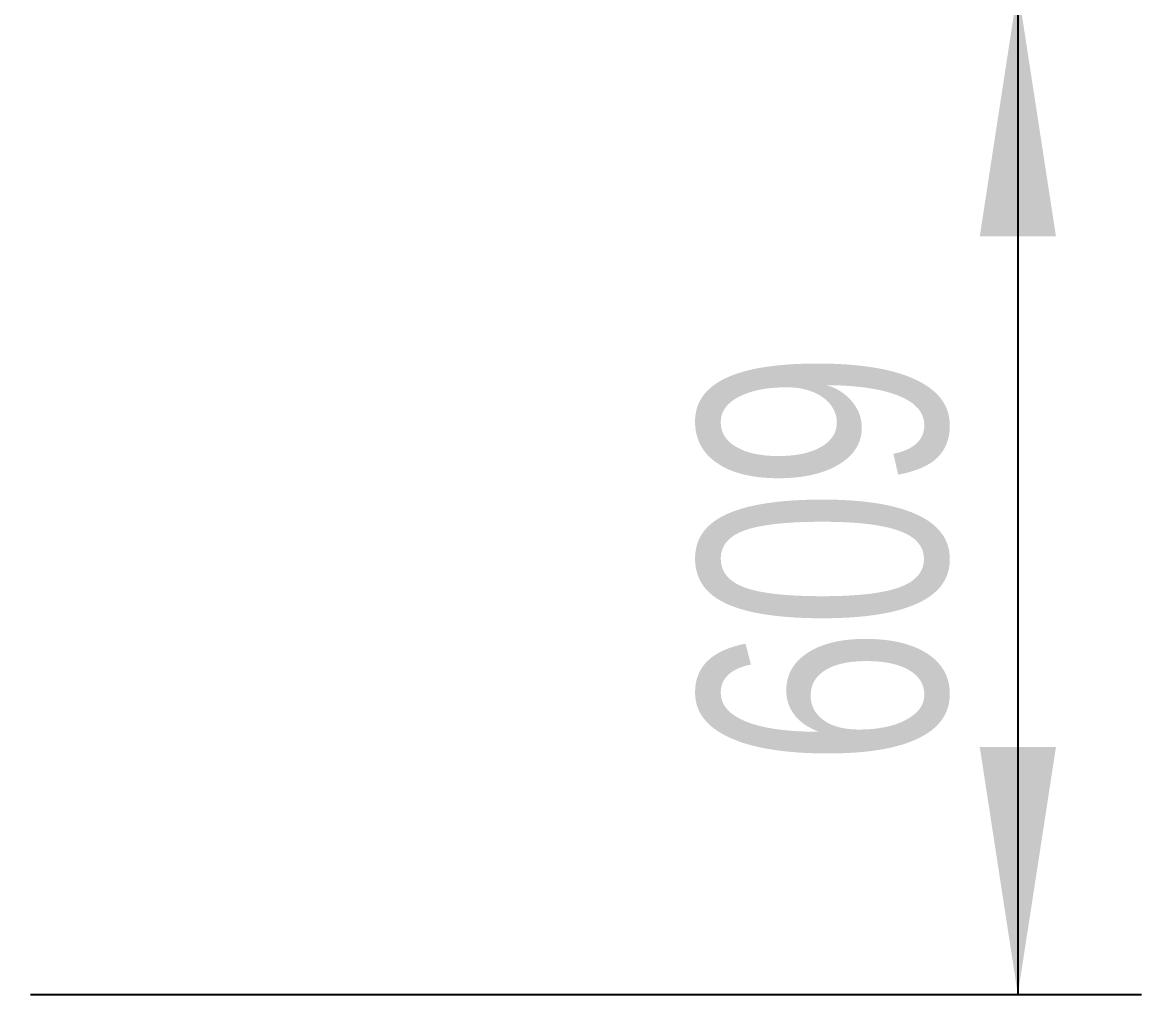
# Model space of a CAD drawing. Header units: millimetres. Extents: x 1293 to 41893, y 1011 to 26911.
# Drawn here: x 32895.8 to 33348, y 6676 to 7068.7 of the extents above; entities that cross this region are included whole.
import ezdxf

# ---------------------------------------------------------------- set-up
doc = ezdxf.new("R2010")
doc.units = ezdxf.units.MM
doc.header["$LTSCALE"] = 50
doc.layers.add('CAPA_1', color=7, linetype='Continuous')
doc.styles.add('SLDTEXTSTYLE0', font='TXT', dxfattribs={"width": 0.75})
doc.dimstyles.new('SLDDIMSTYLE0', dxfattribs={"dimtxt": 100, "dimasz": 100, "dimexe": 0, "dimexo": 0.0625, "dimgap": 25, "dimtad": 2, "dimdec": 0, "dimlfac": 1.5, "dimrnd": 1e-09, "dimzin": 12, "dimdsep": 46, "dimtxsty": 'SLDTEXTSTYLE0', "dimsah": 1, "dimcen": 0.09, "dimadec": 0, "dimazin": 3, "dimtfac": 1, "dimtdec": 0, "dimtofl": 0, "dimtmove": 0, "dimatfit": 3, "dimfxl": 1, "dimfrac": 2, "dimtolj": 1, "dimtzin": 12, "dimarcsym": 0})

# ---------------------------------------------------------------- blocks, each defined once
blk = doc.blocks.new('_D_33')
at = {"layer": 'CAPA_1', "transparency": 16777216}
for p, q in [((32398.05, 7082.32), (33347.97, 7082.32)), ((33297.97, 7082.32), (33297.97, 6676.03)), ((32899.11, 6676.03), (33347.97, 6676.03))]:
    blk.add_line(p, q, dxfattribs=at)
for points in [[(33297.97, 7082.32), (33282.59, 6982.32), (33313.36, 6982.32)], [(33297.97, 6676.03), (33313.36, 6776.03), (33282.59, 6776.03)]]:
    blk.add_solid(points, dxfattribs=at)
at = {"layer": 'CAPA_1', "transparency": 16777216, "insert": (33169.07, 6768.34), "char_height": 100, "attachment_point": 1, "rotation": 90, "style": 'SLDTEXTSTYLE0'}
blk.add_mtext('609', dxfattribs=at)

msp = doc.modelspace()

# ---------------------------------------------------------------- dimensions: what is measured, and where the dimension line sits
at = {"layer": 'CAPA_1'}
dim = msp.add_linear_dim(base=(33297.9717979, 6676.0314599), p1=(32334.5488858, 7082.3240911), p2=(32835.610707, 6676.0314599), angle=90, dimstyle='SLDDIMSTYLE0', dxfattribs=at)
dim.commit()
dim.dimension.update_dxf_attribs({"geometry": '_D_33', "text_midpoint": (33297.9717979, 6879.1777755), "dimtype": 160})

doc.saveas('drawing.dxf')
